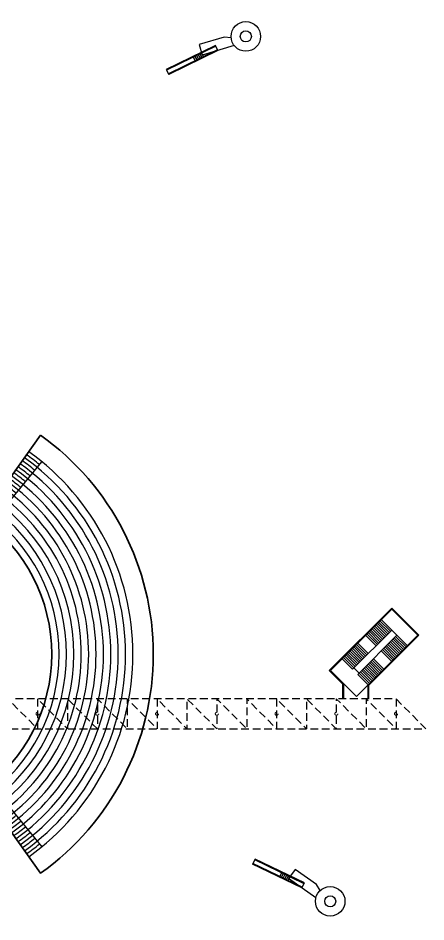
# Model space of a CAD drawing. Header units: inches. Extents: x -1373420 to 1275728, y -1279082 to 1370051.
# Drawn here: x -44373 to -41721, y 69907 to 75780 of the extents above; entities that cross this region are included whole.
import ezdxf

# ---------------------------------------------------------------- set-up
doc = ezdxf.new("R2010")
doc.units = ezdxf.units.IN
doc.header["$LTSCALE"] = 100
doc.header["$MEASUREMENT"] = 0
doc.linetypes.add('DASHED', pattern=[0.75, 0.5, -0.25])
doc.layers.add('Building', color=250, linetype='Continuous', lineweight=60)
doc.layers.add('centerline', color=250, linetype='DASHED', lineweight=5)

# ---------------------------------------------------------------- blocks, each defined once
blk = doc.blocks.new('A$C8234ae88')
at = {"lineweight": 25}
for p, q in [((480.2, 142.2), (309.6, 142.2)), ((309.6, 142.2), (309.6, 70.2)), ((522, 124.7), (480.2, 142.2)), ((410.3, 105.6), (59.1, 45.6)), ((411.2, 100.7), (60, 40.7)), ((415.5, 75.1), (64.4, 15)), ((416.4, 70.2), (65.2, 10.1)), ((250.4, 73.2), (254.8, 47.6)), ((262.3, 75.3), (266.7, 49.6)), ((274.1, 77.3), (278.5, 51.6)), ((285.9, 79.3), (290.3, 53.7)), ((297.8, 81.3), (302.1, 55.7)), ((309.6, 83.3), (314, 57.7)), ((527.1, 70.2), (309.6, 70.2)), ((416.4, 70.2), (410.3, 105.6)), ((523.2, 88.4), (521.8, 88.2)), ((59.1, 45.6), (65.2, 10.1))]:
    blk.add_line(p, q, dxfattribs=at)
for radius in [96, 36]:
    blk.add_circle((616.1, 106.2), radius, dxfattribs=at)
blk = doc.blocks.new('A$Ccdfa7642')
blk.add_line((337.9, 2201.7), (721.3, 2738.9))
at = {"lineweight": 25}
for p, q in [((337.9, 2201.7), (644.7, 2631.5)), ((395.1, 2157.9), (729.6, 2566.4)), ((395.1, 473.5), (729.6, 65)), ((337.9, 429.7), (644.7, 0))]:
    blk.add_line(p, q, dxfattribs=at)
for radius, start, end in [(1568.5, 305.51925, 54.48075), (1592.5, 50.68819, 54.48075), (1616.5, 305.51925, 54.48075), (1496.5, 50.68819, 54.48075), (1520.5, 305.51925, 54.48075), (1544.5, 50.68819, 54.48075), (1424.5, 305.51925, 54.48075), (1448.5, 50.68819, 54.48075), (1472.5, 305.51925, 54.48075), (1352.5, 50.68819, 54.48075), (1376.5, 305.51925, 54.48075), (1400.5, 50.68819, 54.48075), (1280.5, 305.51925, 54.48075), (1304.5, 50.68819, 54.48075), (1328.5, 305.51925, 54.48075), (1208.5, 50.68819, 54.48075), (1232.5, 305.51925, 54.48075), (1256.5, 50.68819, 54.48075), (1136.5, 305.51925, 54.48075), (1160.5, 50.68819, 54.48075), (1184.5, 305.51925, 54.48075), (1112.5, 50.68819, 54.48075), (1112.5, 305.51925, 309.31181), (1160.5, 305.51925, 309.31181), (1208.5, 305.51925, 309.31181), (1256.5, 305.51925, 309.31181), (1304.5, 305.51925, 309.31181), (1352.5, 305.51925, 309.31181), (1400.5, 305.51925, 309.31181), (1448.5, 305.51925, 309.31181), (1496.5, 305.51925, 309.31181), (1544.5, 305.51925, 309.31181), (1592.5, 305.51925, 309.31181)]:
    blk.add_arc((-294.5, 1315.7), radius, start, end, dxfattribs=at)
at = {"layer": 'Building', "lineweight": 35, "flags": 128}
blk.add_lwpolyline([(721.3, 2738.9), (337.9, 2201.7, -0.242298), (794, 1315.7, -0.242298), (337.9, 429.7), (721.3, -107.4, 0.242298), (1454, 1315.7, 0.242298)], format="xyb", close=True, dxfattribs=at)

msp = doc.modelspace()

# ---------------------------------------------------------------- linework, layer by layer
at = {"linetype": 'DASHED', "lineweight": 30, "elevation": -159.97, "flags": 128}
msp.add_lwpolyline([(-45022.34, 71161.89), (-41721.48, 71161.89), (-41915.65, 71356.05), (-44828.17, 71356.05)], close=True, dxfattribs=at)
msp.add_lwpolyline([(-41915.65, 71356.05), (-41915.65, 71161.89), (-42109.81, 71356.05), (-42109.81, 71161.89), (-42303.98, 71356.05), (-42303.98, 71161.89), (-42498.15, 71356.05), (-42498.15, 71161.89), (-42692.32, 71356.05), (-42692.32, 71161.89), (-42886.49, 71356.05), (-42886.49, 71161.89), (-43080.65, 71356.05), (-43080.65, 71161.89), (-43274.82, 71356.05), (-43274.82, 71161.89), (-43468.99, 71356.05), (-43468.99, 71161.89), (-43663.16, 71356.05), (-43663.16, 71161.89), (-43857.33, 71356.05), (-43857.33, 71161.89), (-44051.5, 71356.05), (-44051.5, 71161.89), (-44245.66, 71356.05), (-44245.66, 71161.89), (-44439.83, 71356.05), (-44439.83, 71161.89), (-44634, 71356.05), (-44634, 71161.89), (-44828.17, 71356.05), (-44828.17, 71161.89)], dxfattribs=at)
at = {"layer": 'Building', "lineweight": 25}
for p, q in [((-42054.23, 71828.9, -159.97), (-41986.35, 71761.02, -159.97)), ((-42045.74, 71837.39, -159.97), (-41977.86, 71769.5, -159.97)), ((-42037.26, 71845.87, -159.97), (-41969.38, 71777.99, -159.97)), ((-42028.77, 71854.36, -159.97), (-41960.89, 71786.47, -159.97)), ((-42020.29, 71862.84, -159.97), (-41952.41, 71794.96, -159.97)), ((-41943.92, 71803.44, -159.97), (-42011.8, 71871.33, -159.97)), ((-42045.74, 71701.62, -159.97), (-42113.63, 71769.5, -159.97)), ((-42105.14, 71777.99, -159.97), (-42037.26, 71710.11, -159.97)), ((-42028.77, 71718.59, -159.97), (-42096.66, 71786.47, -159.97)), ((-42088.17, 71794.96, -159.97), (-42020.29, 71727.08, -159.97)), ((-42079.68, 71803.44, -159.97), (-42011.8, 71735.56, -159.97)), ((-42071.2, 71811.93, -159.97), (-42003.32, 71744.05, -159.97)), ((-42062.71, 71820.42, -159.97), (-41994.83, 71752.53, -159.97)), ((-41909.98, 71769.5, -159.97), (-41842.1, 71701.62, -159.97)), ((-42173.02, 71710.11, -159.97), (-42105.14, 71642.22, -159.97)), ((-42096.66, 71650.71, -159.97), (-42164.54, 71718.59, -159.97)), ((-41969.38, 71710.11, -159.97), (-41901.49, 71642.22, -159.97)), ((-41960.89, 71718.59, -159.97), (-41893.01, 71650.71, -159.97)), ((-41952.41, 71727.08, -159.97), (-41884.52, 71659.19, -159.97)), ((-41943.92, 71735.56, -159.97), (-41876.04, 71667.68, -159.97)), ((-41935.43, 71744.05, -159.97), (-41867.55, 71676.17, -159.97)), ((-41926.95, 71752.53, -159.97), (-41859.07, 71684.65, -159.97)), ((-41918.46, 71761.02, -159.97), (-41850.58, 71693.14, -159.97)), ((-42232.42, 71650.71, -159.97), (-42164.54, 71582.83, -159.97)), ((-42223.93, 71659.19, -159.97), (-42156.05, 71591.31, -159.97)), ((-42215.45, 71667.68, -159.97), (-42147.57, 71599.8, -159.97)), ((-42206.96, 71676.17, -159.97), (-42139.08, 71608.28, -159.97)), ((-42198.48, 71684.65, -159.97), (-42130.6, 71616.77, -159.97)), ((-42189.99, 71693.14, -159.97), (-42122.11, 71625.25, -159.97)), ((-42181.51, 71701.62, -159.97), (-42113.63, 71633.74, -159.97)), ((-42011.8, 71667.68, -159.97), (-41943.92, 71599.8, -159.97)), ((-42003.32, 71676.17, -159.97), (-41935.43, 71608.28, -159.97)), ((-41994.83, 71684.65, -159.97), (-41926.95, 71616.77, -159.97)), ((-41986.35, 71693.14, -159.97), (-41918.46, 71625.25, -159.97)), ((-41977.86, 71701.62, -159.97), (-41909.98, 71633.74, -159.97)), ((-42198.48, 71548.89, -159.97), (-42266.36, 71616.77, -159.97)), ((-42257.88, 71625.25, -159.97), (-42189.99, 71557.37, -159.97)), ((-42181.51, 71565.86, -159.97), (-42249.39, 71633.74, -159.97)), ((-42240.9, 71642.22, -159.97), (-42173.02, 71574.34, -159.97)), ((-42079.68, 71599.8, -159.97), (-42011.8, 71531.92, -159.97)), ((-42071.2, 71608.28, -159.97), (-42003.32, 71540.4, -159.97)), ((-42062.71, 71616.77, -159.97), (-41994.83, 71548.89, -159.97)), ((-42173.02, 71370.7, -159.97), (-42342.73, 71540.4, -159.97)), ((-42156.05, 71523.43, -159.97), (-42189.99, 71557.37, -159.97)), ((-42139.08, 71540.4, -159.97), (-42071.2, 71472.52, -159.97)), ((-42130.6, 71548.89, -159.97), (-42062.71, 71481, -159.97)), ((-42122.11, 71557.37, -159.97), (-42054.23, 71489.49, -159.97)), ((-42113.63, 71565.86, -159.97), (-42045.74, 71497.97, -159.97)), ((-42105.14, 71574.34, -159.97), (-42037.26, 71506.46, -159.97)), ((-42096.66, 71582.83, -159.97), (-42028.77, 71514.95, -159.97)), ((-42088.17, 71591.31, -159.97), (-42020.29, 71523.43, -159.97)), ((-42164.54, 71514.95, -159.97), (-42096.66, 71447.06, -159.97)), ((-42156.05, 71523.43, -159.97), (-42088.17, 71455.55, -159.97)), ((-42147.57, 71531.92, -159.97), (-42079.68, 71464.03, -159.97))]:
    msp.add_line(p, q, dxfattribs=at)
at = {"layer": 'Building', "lineweight": 30, "elevation": -159.97, "flags": 128}
for points in [[(-42091.66, 71357.06), (-42091.66, 71444.99), (-41767.14, 71769.5), (-41943.92, 71946.28), (-42349.8, 71540.4), (-42262.88, 71453.48), (-42262.88, 71357.06)], [(-42096.66, 71357.06), (-42096.66, 71447.06), (-41774.21, 71769.5), (-41943.92, 71939.21), (-42342.73, 71540.4), (-42257.88, 71455.55), (-42257.88, 71357.06)]]:
    msp.add_lwpolyline(points, dxfattribs=at)
at = {"layer": 'Building', "lineweight": 25, "elevation": -159.97, "flags": 128}
for points in [[(-42173.02, 71370.7), (-41774.21, 71769.5), (-41943.92, 71939.21), (-42342.73, 71540.4)], [(-42164.54, 71514.95), (-41909.98, 71769.5), (-41943.92, 71803.44), (-42198.48, 71548.89)]]:
    msp.add_lwpolyline(points, dxfattribs=at)
at = {"layer": 'centerline'}
for centre in [(-44245.66, 71258.97, -159.97), (-43857.33, 71258.97, -159.97), (-43468.99, 71258.97, -159.97), (-43080.65, 71258.97, -159.97), (-42692.32, 71258.97, -159.97), (-42303.98, 71258.97, -159.97), (-41915.65, 71258.97, -159.97)]:
    msp.add_circle(centre, 10, dxfattribs=at)

# ---------------------------------------------------------------- block references
msp.add_blockref('A$Ccdfa7642', (-44947.61, 70330.2, -159.97))
at = {"layer": 'Building', "lineweight": 60}
for p, rotation in [((-43453.26, 75384.59, -159.97), 16.40429336297751), ((-42906.96, 70311.71, -159.97), 324.5253738977453)]:
    msp.add_blockref('A$C8234ae88', p, dxfattribs=dict(at, rotation=rotation))

doc.saveas('drawing.dxf')
